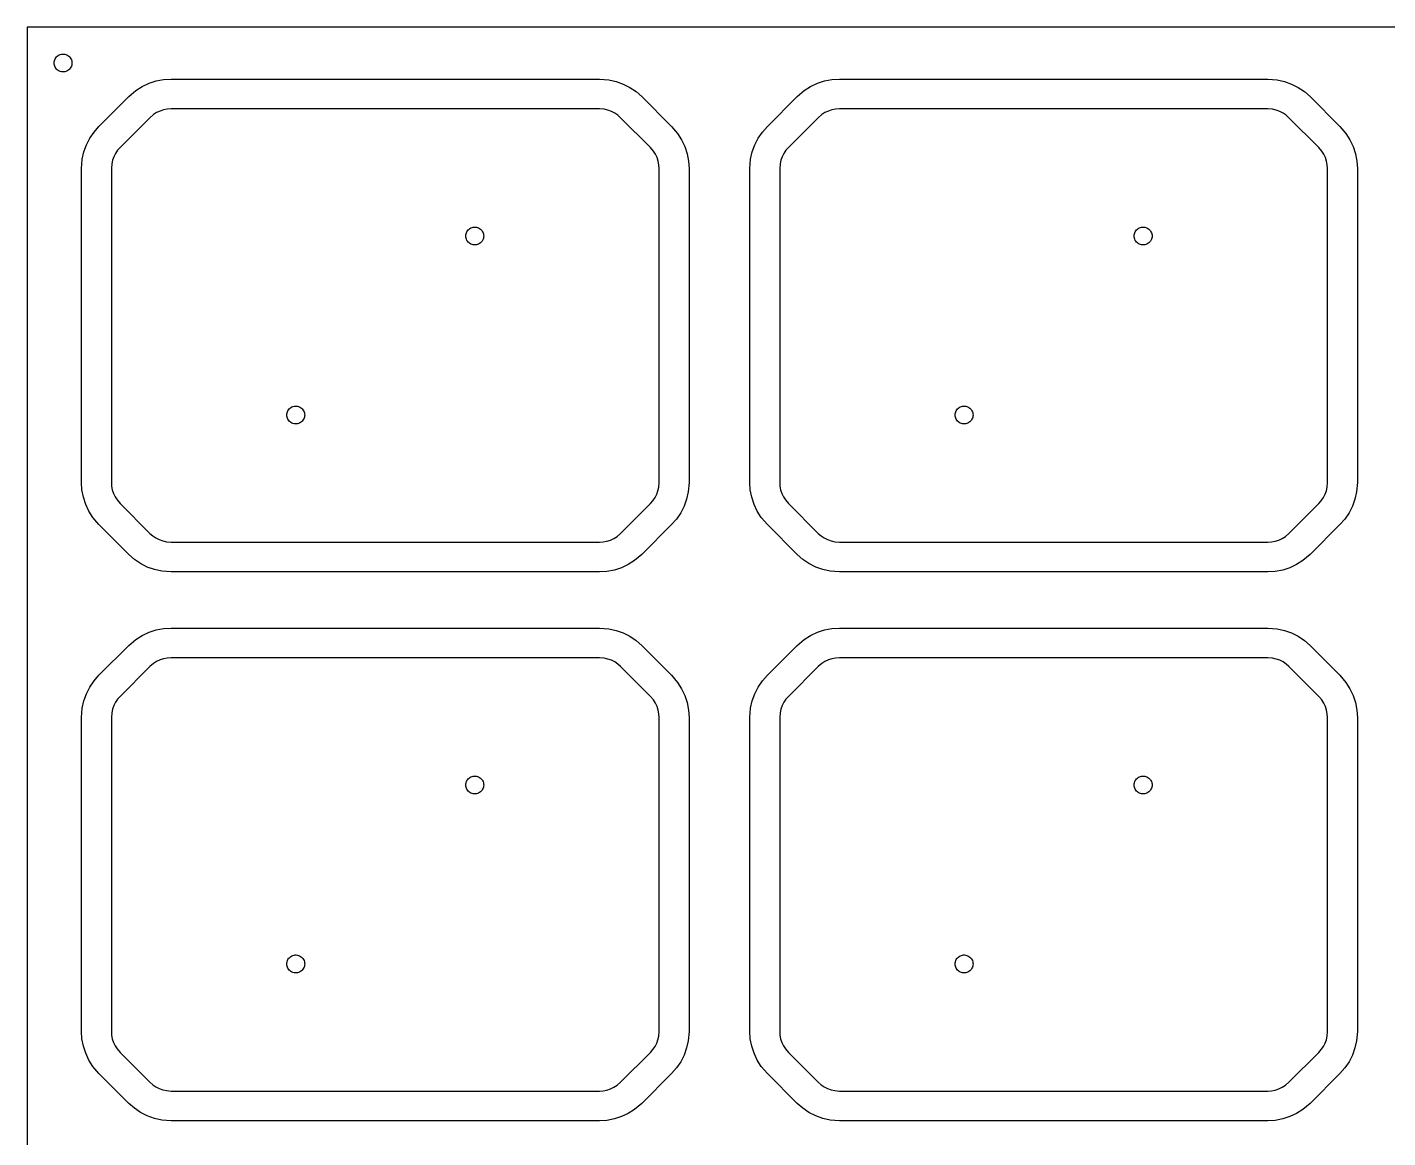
# Model space of a CAD drawing. Header units: metres. Extents: x -60 to 508, y -50 to 234.
# Drawn here: x -60 to 168, y 47.9 to 234 of the extents above; entities that cross this region are included whole.
import ezdxf

# ---------------------------------------------------------------- set-up
doc = ezdxf.new("R2010")
doc.units = ezdxf.units.M

msp = doc.modelspace()

# ---------------------------------------------------------------- linework, layer by layer
for p, q in [((508, 234), (-60, 234)), ((-60, 234), (-60, -50)), ((-55.5, 228), (-55.4882, 228.188)), ((-55.4882, 227.812), (-55.5, 228)), ((-55.4882, 228.188), (-55.4529, 228.373)), ((-55.4529, 228.373), (-55.3947, 228.552)), ((-55.3947, 228.552), (-55.3145, 228.723)), ((-55.3145, 228.723), (-55.2135, 228.882)), ((-55.2135, 228.882), (-55.0934, 229.027)), ((-55.0934, 229.027), (-54.9561, 229.156)), ((-54.9561, 229.156), (-54.8037, 229.266)), ((-54.8037, 229.266), (-54.6387, 229.357)), ((-54.6387, 229.357), (-54.4635, 229.427)), ((-54.4635, 229.427), (-54.2811, 229.473)), ((-54.2811, 229.473), (-54.0942, 229.497)), ((-54.0942, 229.497), (-53.9058, 229.497)), ((-53.9058, 229.497), (-53.7189, 229.473)), ((-53.7189, 229.473), (-53.5365, 229.427)), ((-53.5365, 229.427), (-53.3613, 229.357)), ((-53.3613, 229.357), (-53.1963, 229.266)), ((-53.1963, 229.266), (-53.0439, 229.156)), ((-53.0439, 229.156), (-52.9065, 229.027)), ((-52.9065, 229.027), (-52.7865, 228.882)), ((-52.7865, 228.882), (-52.6855, 228.723)), ((-52.6855, 228.723), (-52.6053, 228.552)), ((-52.6053, 228.552), (-52.5471, 228.373)), ((-52.5471, 228.373), (-52.5118, 228.188)), ((-52.5118, 228.188), (-52.5, 228)), ((-52.5, 228), (-52.5118, 227.812)), ((-55.4529, 227.627), (-55.4882, 227.812)), ((-55.3947, 227.448), (-55.4529, 227.627)), ((-55.3145, 227.277), (-55.3947, 227.448)), ((-55.2135, 227.118), (-55.3145, 227.277)), ((-55.0934, 226.973), (-55.2135, 227.118)), ((-54.9561, 226.844), (-55.0934, 226.973)), ((-54.8037, 226.734), (-54.9561, 226.844)), ((-54.6387, 226.643), (-54.8037, 226.734)), ((-54.4635, 226.573), (-54.6387, 226.643)), ((-54.2811, 226.527), (-54.4635, 226.573)), ((-54.0942, 226.503), (-54.2811, 226.527)), ((-53.9058, 226.503), (-54.0942, 226.503)), ((-53.7189, 226.527), (-53.9058, 226.503)), ((-53.5365, 226.573), (-53.7189, 226.527)), ((-53.3613, 226.643), (-53.5365, 226.573)), ((-53.1963, 226.734), (-53.3613, 226.643)), ((-53.0439, 226.844), (-53.1963, 226.734)), ((-52.9065, 226.973), (-53.0439, 226.844)), ((-52.7865, 227.118), (-52.9065, 226.973)), ((-52.6855, 227.277), (-52.7865, 227.118)), ((-52.6053, 227.448), (-52.6855, 227.277)), ((-52.5471, 227.627), (-52.6053, 227.448)), ((-52.5118, 227.812), (-52.5471, 227.627)), ((-41.7792, 223.392), (-40.7189, 224.065)), ((-40.7189, 224.065), (-39.5826, 224.6)), ((-39.5826, 224.6), (-38.3883, 224.988)), ((-38.3883, 224.988), (-37.1547, 225.223)), ((-37.1547, 225.223), (-35.9014, 225.302)), ((-35.9014, 225.302), (35.9014, 225.302)), ((35.9014, 225.302), (37.4657, 225.179)), ((37.4657, 225.179), (38.6913, 224.905)), ((38.6913, 224.905), (39.8728, 224.479)), ((39.8728, 224.479), (40.9918, 223.909)), ((40.9918, 223.909), (42.0304, 223.203)), ((70.2208, 223.392), (71.2811, 224.065)), ((71.2811, 224.065), (72.4174, 224.6)), ((72.4174, 224.6), (73.6117, 224.988)), ((73.6117, 224.988), (74.8453, 225.223)), ((74.8453, 225.223), (76.0986, 225.302)), ((76.0986, 225.302), (147.901, 225.302)), ((147.901, 225.302), (149.466, 225.179)), ((149.466, 225.179), (150.691, 224.905)), ((150.691, 224.905), (151.873, 224.479)), ((151.873, 224.479), (152.992, 223.909)), ((152.992, 223.909), (154.03, 223.203)), ((-47.9724, 217.373), (-42.9724, 222.373)), ((-42.9724, 222.373), (-41.7792, 223.392)), ((42.0304, 223.203), (42.9724, 222.373)), ((42.9724, 222.373), (47.9724, 217.373)), ((64.0276, 217.373), (69.0276, 222.373)), ((69.0276, 222.373), (70.2208, 223.392)), ((154.03, 223.203), (154.972, 222.373)), ((154.972, 222.373), (159.972, 217.373)), ((-38.8403, 219.347), (-39.4369, 218.837)), ((-38.3101, 219.683), (-38.8403, 219.347)), ((-37.742, 219.951), (-38.3101, 219.683)), ((-37.1448, 220.145), (-37.742, 219.951)), ((-36.528, 220.262), (-37.1448, 220.145)), ((-35.9014, 220.302), (-36.528, 220.262)), ((35.9014, 220.302), (-35.9014, 220.302)), ((36.6835, 220.24), (35.9014, 220.302)), ((37.2963, 220.103), (36.6835, 220.24)), ((37.8871, 219.891), (37.2963, 220.103)), ((38.4466, 219.605), (37.8871, 219.891)), ((38.9659, 219.253), (38.4466, 219.605)), ((39.4369, 218.837), (38.9659, 219.253)), ((73.1597, 219.347), (72.5631, 218.837)), ((73.6899, 219.683), (73.1597, 219.347)), ((74.258, 219.951), (73.6899, 219.683)), ((74.8552, 220.145), (74.258, 219.951)), ((75.472, 220.262), (74.8552, 220.145)), ((76.0986, 220.302), (75.472, 220.262)), ((147.901, 220.302), (76.0986, 220.302)), ((148.684, 220.24), (147.901, 220.302)), ((149.296, 220.103), (148.684, 220.24)), ((149.887, 219.891), (149.296, 220.103)), ((150.447, 219.605), (149.887, 219.891)), ((150.966, 219.253), (150.447, 219.605)), ((151.437, 218.837), (150.966, 219.253)), ((-48.8029, 216.431), (-47.9724, 217.373)), ((-39.4369, 218.837), (-44.4369, 213.837)), ((44.4369, 213.837), (39.4369, 218.837)), ((47.9724, 217.373), (48.9915, 216.18)), ((63.1971, 216.431), (64.0276, 217.373)), ((72.5631, 218.837), (67.5631, 213.837)), ((156.437, 213.837), (151.437, 218.837)), ((159.972, 217.373), (160.992, 216.18)), ((-50.0789, 214.273), (-49.5088, 215.392)), ((-49.5088, 215.392), (-48.8029, 216.431)), ((48.9915, 216.18), (49.6644, 215.119)), ((49.6644, 215.119), (50.1991, 213.983)), ((61.9211, 214.273), (62.4912, 215.392)), ((62.4912, 215.392), (63.1971, 216.431)), ((160.992, 216.18), (161.664, 215.119)), ((161.664, 215.119), (162.199, 213.983)), ((-50.7782, 211.866), (-50.5043, 213.092)), ((-50.5043, 213.092), (-50.0789, 214.273)), ((-45.4901, 212.287), (-45.7028, 211.697)), ((-45.2051, 212.847), (-45.4901, 212.287)), ((-44.8521, 213.366), (-45.2051, 212.847)), ((-44.4369, 213.837), (-44.8521, 213.366)), ((44.9465, 213.241), (44.4369, 213.837)), ((45.2829, 212.711), (44.9465, 213.241)), ((45.5502, 212.142), (45.2829, 212.711)), ((45.7443, 211.545), (45.5502, 212.142)), ((50.1991, 213.983), (50.5872, 212.789)), ((50.5872, 212.789), (50.8225, 211.555)), ((61.2218, 211.866), (61.4957, 213.092)), ((61.4957, 213.092), (61.9211, 214.273)), ((66.5099, 212.287), (66.2972, 211.697)), ((66.7949, 212.847), (66.5099, 212.287)), ((67.1479, 213.366), (66.7949, 212.847)), ((67.5631, 213.837), (67.1479, 213.366)), ((156.946, 213.241), (156.437, 213.837)), ((157.283, 212.711), (156.946, 213.241)), ((157.55, 212.142), (157.283, 212.711)), ((157.744, 211.545), (157.55, 212.142)), ((162.199, 213.983), (162.587, 212.789)), ((162.587, 212.789), (162.823, 211.555)), ((-50.9014, 210.302), (-50.7782, 211.866)), ((-50.9014, 157.698), (-50.9014, 210.302)), ((-45.8398, 211.084), (-45.9014, 210.302)), ((-45.9014, 210.302), (-45.9014, 157.698)), ((-45.7028, 211.697), (-45.8398, 211.084)), ((45.8619, 210.928), (45.7443, 211.545)), ((45.9014, 210.302), (45.8619, 210.928)), ((45.9014, 157.698), (45.9014, 210.302)), ((50.8225, 211.555), (50.9014, 210.302)), ((50.9014, 210.302), (50.9014, 157.698)), ((61.0986, 210.302), (61.2218, 211.866)), ((61.0986, 157.698), (61.0986, 210.302)), ((66.1602, 211.084), (66.0986, 210.302)), ((66.0986, 210.302), (66.0986, 157.698)), ((66.2972, 211.697), (66.1602, 211.084)), ((157.862, 210.928), (157.744, 211.545)), ((157.901, 210.302), (157.862, 210.928)), ((157.901, 157.698), (157.901, 210.302)), ((162.823, 211.555), (162.901, 210.302)), ((162.901, 210.302), (162.901, 157.698)), ((13.5, 199), (13.5118, 199.188)), ((13.5118, 198.812), (13.5, 199)), ((13.5118, 199.188), (13.5471, 199.373)), ((13.5471, 198.627), (13.5118, 198.812)), ((13.5471, 199.373), (13.6053, 199.552)), ((13.6053, 198.448), (13.5471, 198.627)), ((13.6053, 199.552), (13.6855, 199.723)), ((13.6855, 198.277), (13.6053, 198.448)), ((13.6855, 199.723), (13.7865, 199.882)), ((13.7865, 199.882), (13.9065, 200.027)), ((13.9065, 200.027), (14.0439, 200.156)), ((14.0439, 200.156), (14.1963, 200.266)), ((14.1963, 200.266), (14.3613, 200.357)), ((14.3613, 200.357), (14.5365, 200.427)), ((14.5365, 200.427), (14.7189, 200.473)), ((14.7189, 200.473), (14.9058, 200.497)), ((14.9058, 200.497), (15.0942, 200.497)), ((15.0942, 200.497), (15.2811, 200.473)), ((15.2811, 200.473), (15.4635, 200.427)), ((15.4635, 200.427), (15.6387, 200.357)), ((15.6387, 200.357), (15.8037, 200.266)), ((15.8037, 200.266), (15.9561, 200.156)), ((15.9561, 200.156), (16.0934, 200.027)), ((16.0934, 200.027), (16.2135, 199.882)), ((16.2135, 199.882), (16.3145, 199.723)), ((16.3145, 199.723), (16.3947, 199.552)), ((16.3947, 198.448), (16.3145, 198.277)), ((16.3947, 199.552), (16.4529, 199.373)), ((16.4529, 198.627), (16.3947, 198.448)), ((16.4529, 199.373), (16.4882, 199.188)), ((16.4882, 198.812), (16.4529, 198.627)), ((16.4882, 199.188), (16.5, 199)), ((16.5, 199), (16.4882, 198.812)), ((125.5, 199), (125.512, 199.188)), ((125.512, 198.812), (125.5, 199)), ((125.512, 199.188), (125.547, 199.373)), ((125.547, 198.627), (125.512, 198.812)), ((125.547, 199.373), (125.605, 199.552)), ((125.605, 198.448), (125.547, 198.627)), ((125.605, 199.552), (125.686, 199.723)), ((125.686, 198.277), (125.605, 198.448)), ((125.686, 199.723), (125.786, 199.882)), ((125.786, 199.882), (125.907, 200.027)), ((125.907, 200.027), (126.044, 200.156)), ((126.044, 200.156), (126.196, 200.266)), ((126.196, 200.266), (126.361, 200.357)), ((126.361, 200.357), (126.536, 200.427)), ((126.536, 200.427), (126.719, 200.473)), ((126.719, 200.473), (126.906, 200.497)), ((126.906, 200.497), (127.094, 200.497)), ((127.094, 200.497), (127.281, 200.473)), ((127.281, 200.473), (127.464, 200.427)), ((127.464, 200.427), (127.639, 200.357)), ((127.639, 200.357), (127.804, 200.266)), ((127.804, 200.266), (127.956, 200.156)), ((127.956, 200.156), (128.093, 200.027)), ((128.093, 200.027), (128.214, 199.882)), ((128.214, 199.882), (128.314, 199.723)), ((128.314, 199.723), (128.395, 199.552)), ((128.395, 198.448), (128.314, 198.277)), ((128.395, 199.552), (128.453, 199.373)), ((128.453, 198.627), (128.395, 198.448)), ((128.453, 199.373), (128.488, 199.188)), ((128.488, 198.812), (128.453, 198.627)), ((128.488, 199.188), (128.5, 199)), ((128.5, 199), (128.488, 198.812)), ((13.7865, 198.118), (13.6855, 198.277)), ((13.9065, 197.973), (13.7865, 198.118)), ((14.0439, 197.844), (13.9065, 197.973)), ((14.1963, 197.734), (14.0439, 197.844)), ((14.3613, 197.643), (14.1963, 197.734)), ((14.5365, 197.573), (14.3613, 197.643)), ((14.7189, 197.527), (14.5365, 197.573)), ((14.9058, 197.503), (14.7189, 197.527)), ((15.0942, 197.503), (14.9058, 197.503)), ((15.2811, 197.527), (15.0942, 197.503)), ((15.4635, 197.573), (15.2811, 197.527)), ((15.6387, 197.643), (15.4635, 197.573)), ((15.8037, 197.734), (15.6387, 197.643)), ((15.9561, 197.844), (15.8037, 197.734)), ((16.0934, 197.973), (15.9561, 197.844)), ((16.2135, 198.118), (16.0934, 197.973)), ((16.3145, 198.277), (16.2135, 198.118)), ((125.786, 198.118), (125.686, 198.277)), ((125.907, 197.973), (125.786, 198.118)), ((126.044, 197.844), (125.907, 197.973)), ((126.196, 197.734), (126.044, 197.844)), ((126.361, 197.643), (126.196, 197.734)), ((126.536, 197.573), (126.361, 197.643)), ((126.719, 197.527), (126.536, 197.573)), ((126.906, 197.503), (126.719, 197.527)), ((127.094, 197.503), (126.906, 197.503)), ((127.281, 197.527), (127.094, 197.503)), ((127.464, 197.573), (127.281, 197.527)), ((127.639, 197.643), (127.464, 197.573)), ((127.804, 197.734), (127.639, 197.643)), ((127.956, 197.844), (127.804, 197.734)), ((128.093, 197.973), (127.956, 197.844)), ((128.214, 198.118), (128.093, 197.973)), ((128.314, 198.277), (128.214, 198.118)), ((-16.5, 169), (-16.4882, 169.188)), ((-16.4882, 168.812), (-16.5, 169)), ((-16.4882, 169.188), (-16.4529, 169.373)), ((-16.4529, 168.627), (-16.4882, 168.812)), ((-16.4529, 169.373), (-16.3947, 169.552)), ((-16.3947, 169.552), (-16.3145, 169.723)), ((-16.3145, 169.723), (-16.2135, 169.882)), ((-16.2135, 169.882), (-16.0934, 170.027)), ((-16.0934, 170.027), (-15.9561, 170.156)), ((-15.9561, 170.156), (-15.8037, 170.266)), ((-15.8037, 170.266), (-15.6387, 170.357)), ((-15.6387, 170.357), (-15.4635, 170.427)), ((-15.4635, 170.427), (-15.2811, 170.473)), ((-15.2811, 170.473), (-15.0942, 170.497)), ((-15.0942, 170.497), (-14.9058, 170.497)), ((-14.9058, 170.497), (-14.7189, 170.473)), ((-14.7189, 170.473), (-14.5365, 170.427)), ((-14.5365, 170.427), (-14.3613, 170.357)), ((-14.3613, 170.357), (-14.1963, 170.266)), ((-14.1963, 170.266), (-14.0439, 170.156)), ((-14.0439, 170.156), (-13.9065, 170.027)), ((-13.9065, 170.027), (-13.7865, 169.882)), ((-13.7865, 169.882), (-13.6855, 169.723)), ((-13.6855, 169.723), (-13.6053, 169.552)), ((-13.6053, 169.552), (-13.5471, 169.373)), ((-13.5471, 169.373), (-13.5118, 169.188)), ((-13.5118, 168.812), (-13.5471, 168.627)), ((-13.5118, 169.188), (-13.5, 169)), ((-13.5, 169), (-13.5118, 168.812)), ((95.5, 169), (95.5118, 169.188)), ((95.5118, 168.812), (95.5, 169)), ((95.5118, 169.188), (95.5471, 169.373)), ((95.5471, 168.627), (95.5118, 168.812)), ((95.5471, 169.373), (95.6053, 169.552)), ((95.6053, 169.552), (95.6855, 169.723)), ((95.6855, 169.723), (95.7865, 169.882)), ((95.7865, 169.882), (95.9066, 170.027)), ((95.9066, 170.027), (96.0439, 170.156)), ((96.0439, 170.156), (96.1963, 170.266)), ((96.1963, 170.266), (96.3613, 170.357)), ((96.3613, 170.357), (96.5365, 170.427)), ((96.5365, 170.427), (96.7189, 170.473)), ((96.7189, 170.473), (96.9058, 170.497)), ((96.9058, 170.497), (97.0942, 170.497)), ((97.0942, 170.497), (97.2811, 170.473)), ((97.2811, 170.473), (97.4635, 170.427)), ((97.4635, 170.427), (97.6387, 170.357)), ((97.6387, 170.357), (97.8037, 170.266)), ((97.8037, 170.266), (97.9561, 170.156)), ((97.9561, 170.156), (98.0935, 170.027)), ((98.0935, 170.027), (98.2135, 169.882)), ((98.2135, 169.882), (98.3145, 169.723)), ((98.3145, 169.723), (98.3947, 169.552)), ((98.3947, 169.552), (98.4529, 169.373)), ((98.4529, 169.373), (98.4882, 169.188)), ((98.4882, 168.812), (98.4529, 168.627)), ((98.4882, 169.188), (98.5, 169)), ((98.5, 169), (98.4882, 168.812)), ((-16.3947, 168.448), (-16.4529, 168.627)), ((-16.3145, 168.277), (-16.3947, 168.448)), ((-16.2135, 168.118), (-16.3145, 168.277)), ((-16.0934, 167.973), (-16.2135, 168.118)), ((-15.9561, 167.844), (-16.0934, 167.973)), ((-15.8037, 167.734), (-15.9561, 167.844)), ((-15.6387, 167.643), (-15.8037, 167.734)), ((-15.4635, 167.573), (-15.6387, 167.643)), ((-15.2811, 167.527), (-15.4635, 167.573)), ((-15.0942, 167.503), (-15.2811, 167.527)), ((-14.9058, 167.503), (-15.0942, 167.503)), ((-14.7189, 167.527), (-14.9058, 167.503)), ((-14.5365, 167.573), (-14.7189, 167.527)), ((-14.3613, 167.643), (-14.5365, 167.573)), ((-14.1963, 167.734), (-14.3613, 167.643)), ((-14.0439, 167.844), (-14.1963, 167.734)), ((-13.9065, 167.973), (-14.0439, 167.844)), ((-13.7865, 168.118), (-13.9065, 167.973)), ((-13.6855, 168.277), (-13.7865, 168.118)), ((-13.6053, 168.448), (-13.6855, 168.277)), ((-13.5471, 168.627), (-13.6053, 168.448)), ((95.6053, 168.448), (95.5471, 168.627)), ((95.6855, 168.277), (95.6053, 168.448)), ((95.7865, 168.118), (95.6855, 168.277)), ((95.9066, 167.973), (95.7865, 168.118)), ((96.0439, 167.844), (95.9066, 167.973)), ((96.1963, 167.734), (96.0439, 167.844)), ((96.3613, 167.643), (96.1963, 167.734)), ((96.5365, 167.573), (96.3613, 167.643)), ((96.7189, 167.527), (96.5365, 167.573)), ((96.9058, 167.503), (96.7189, 167.527)), ((97.0942, 167.503), (96.9058, 167.503)), ((97.2811, 167.527), (97.0942, 167.503)), ((97.4635, 167.573), (97.2811, 167.527)), ((97.6387, 167.643), (97.4635, 167.573)), ((97.8037, 167.734), (97.6387, 167.643)), ((97.9561, 167.844), (97.8037, 167.734)), ((98.0935, 167.973), (97.9561, 167.844)), ((98.2135, 168.118), (98.0935, 167.973)), ((98.3145, 168.277), (98.2135, 168.118)), ((98.3947, 168.448), (98.3145, 168.277)), ((98.4529, 168.627), (98.3947, 168.448)), ((-50.8225, 156.445), (-50.9014, 157.698)), ((-45.9014, 157.698), (-45.8619, 157.072)), ((45.8398, 156.916), (45.9014, 157.698)), ((50.9014, 157.698), (50.7782, 156.134)), ((61.1775, 156.445), (61.0986, 157.698)), ((66.0986, 157.698), (66.1381, 157.072)), ((157.84, 156.916), (157.901, 157.698)), ((162.901, 157.698), (162.778, 156.134)), ((-50.5872, 155.211), (-50.8225, 156.445)), ((-50.1991, 154.017), (-50.5872, 155.211)), ((-45.8619, 157.072), (-45.7443, 156.455)), ((-45.7443, 156.455), (-45.5502, 155.858)), ((-45.5502, 155.858), (-45.2829, 155.289)), ((-45.2829, 155.289), (-44.9465, 154.759)), ((44.8521, 154.634), (45.2051, 155.153)), ((45.2051, 155.153), (45.4901, 155.713)), ((45.4901, 155.713), (45.7028, 156.303)), ((45.7028, 156.303), (45.8398, 156.916)), ((50.7782, 156.134), (50.5043, 154.908)), ((61.4128, 155.211), (61.1775, 156.445)), ((61.8009, 154.017), (61.4128, 155.211)), ((66.1381, 157.072), (66.2557, 156.455)), ((66.2557, 156.455), (66.4498, 155.858)), ((66.4498, 155.858), (66.7171, 155.289)), ((66.7171, 155.289), (67.0535, 154.759)), ((156.852, 154.634), (157.205, 155.153)), ((157.205, 155.153), (157.49, 155.713)), ((157.49, 155.713), (157.703, 156.303)), ((157.703, 156.303), (157.84, 156.916)), ((162.778, 156.134), (162.504, 154.908)), ((-49.6644, 152.881), (-50.1991, 154.017)), ((-48.9915, 151.82), (-49.6644, 152.881)), ((-44.9465, 154.759), (-44.4369, 154.163)), ((-44.4369, 154.163), (-39.4369, 149.163)), ((39.4369, 149.163), (44.4369, 154.163)), ((44.4369, 154.163), (44.8521, 154.634)), ((50.0789, 153.727), (49.5088, 152.608)), ((50.5043, 154.908), (50.0789, 153.727)), ((62.3356, 152.881), (61.8009, 154.017)), ((63.0085, 151.82), (62.3356, 152.881)), ((67.0535, 154.759), (67.5631, 154.163)), ((67.5631, 154.163), (72.5631, 149.163)), ((151.437, 149.163), (156.437, 154.163)), ((156.437, 154.163), (156.852, 154.634)), ((162.079, 153.727), (161.509, 152.608)), ((162.504, 154.908), (162.079, 153.727)), ((-47.9724, 150.627), (-48.9915, 151.82)), ((-42.9724, 145.627), (-47.9724, 150.627)), ((47.9724, 150.627), (42.9724, 145.627)), ((48.8029, 151.569), (47.9724, 150.627)), ((49.5088, 152.608), (48.8029, 151.569)), ((64.0276, 150.627), (63.0085, 151.82)), ((69.0276, 145.627), (64.0276, 150.627)), ((159.972, 150.627), (154.972, 145.627)), ((160.803, 151.569), (159.972, 150.627)), ((161.509, 152.608), (160.803, 151.569)), ((-39.4369, 149.163), (-38.9659, 148.747)), ((-38.9659, 148.747), (-38.4466, 148.395)), ((-38.4466, 148.395), (-37.8871, 148.109)), ((37.742, 148.049), (38.3101, 148.317)), ((38.3101, 148.317), (38.8403, 148.653)), ((38.8403, 148.653), (39.4369, 149.163)), ((72.5631, 149.163), (73.0341, 148.747)), ((73.0341, 148.747), (73.5534, 148.395)), ((73.5534, 148.395), (74.1129, 148.109)), ((149.742, 148.049), (150.31, 148.317)), ((150.31, 148.317), (150.84, 148.653)), ((150.84, 148.653), (151.437, 149.163)), ((-37.8871, 148.109), (-37.2963, 147.897)), ((-37.2963, 147.897), (-36.6835, 147.76)), ((-36.6835, 147.76), (-35.9014, 147.698)), ((-35.9014, 147.698), (35.9014, 147.698)), ((35.9014, 147.698), (36.528, 147.738)), ((36.528, 147.738), (37.1448, 147.855)), ((37.1448, 147.855), (37.742, 148.049)), ((74.1129, 148.109), (74.7037, 147.897)), ((74.7037, 147.897), (75.3165, 147.76)), ((75.3165, 147.76), (76.0986, 147.698)), ((76.0986, 147.698), (147.901, 147.698)), ((147.901, 147.698), (148.528, 147.738)), ((148.528, 147.738), (149.145, 147.855)), ((149.145, 147.855), (149.742, 148.049)), ((-42.0304, 144.797), (-42.9724, 145.627)), ((-40.9918, 144.091), (-42.0304, 144.797)), ((-39.8728, 143.521), (-40.9918, 144.091)), ((40.7189, 143.935), (39.5826, 143.4)), ((41.7792, 144.608), (40.7189, 143.935)), ((42.9724, 145.627), (41.7792, 144.608)), ((69.9696, 144.797), (69.0276, 145.627)), ((71.0082, 144.091), (69.9696, 144.797)), ((72.1272, 143.521), (71.0082, 144.091)), ((152.719, 143.935), (151.583, 143.4)), ((153.779, 144.608), (152.719, 143.935)), ((154.972, 145.627), (153.779, 144.608)), ((-38.6913, 143.095), (-39.8728, 143.521)), ((-37.4657, 142.821), (-38.6913, 143.095)), ((-35.9014, 142.698), (-37.4657, 142.821)), ((35.9014, 142.698), (-35.9014, 142.698)), ((37.1547, 142.777), (35.9014, 142.698)), ((38.3883, 143.012), (37.1547, 142.777)), ((39.5826, 143.4), (38.3883, 143.012)), ((73.3087, 143.095), (72.1272, 143.521)), ((74.5343, 142.821), (73.3087, 143.095)), ((76.0986, 142.698), (74.5343, 142.821)), ((147.901, 142.698), (76.0986, 142.698)), ((149.155, 142.777), (147.901, 142.698)), ((150.388, 143.012), (149.155, 142.777)), ((151.583, 143.4), (150.388, 143.012)), ((-40.7189, 132.065), (-39.5826, 132.6)), ((-39.5826, 132.6), (-38.3883, 132.988)), ((-38.3883, 132.988), (-37.1547, 133.223)), ((-37.1547, 133.223), (-35.9014, 133.302)), ((-35.9014, 133.302), (35.9014, 133.302)), ((35.9014, 133.302), (37.4657, 133.179)), ((37.4657, 133.179), (38.6913, 132.905)), ((38.6913, 132.905), (39.8728, 132.479)), ((39.8728, 132.479), (40.9918, 131.909)), ((71.2811, 132.065), (72.4174, 132.6)), ((72.4174, 132.6), (73.6117, 132.988)), ((73.6117, 132.988), (74.8453, 133.223)), ((74.8453, 133.223), (76.0986, 133.302)), ((76.0986, 133.302), (147.901, 133.302)), ((147.901, 133.302), (149.466, 133.179)), ((149.466, 133.179), (150.691, 132.905)), ((150.691, 132.905), (151.873, 132.479)), ((151.873, 132.479), (152.992, 131.909)), ((-47.9724, 125.373), (-42.9724, 130.373)), ((-42.9724, 130.373), (-41.7792, 131.392)), ((-41.7792, 131.392), (-40.7189, 132.065)), ((40.9918, 131.909), (42.0304, 131.203)), ((42.0304, 131.203), (42.9724, 130.373)), ((42.9724, 130.373), (47.9724, 125.373)), ((64.0276, 125.373), (69.0276, 130.373)), ((69.0276, 130.373), (70.2208, 131.392)), ((70.2208, 131.392), (71.2811, 132.065)), ((152.992, 131.909), (154.03, 131.203)), ((154.03, 131.203), (154.972, 130.373)), ((154.972, 130.373), (159.972, 125.373)), ((-38.3101, 127.683), (-38.8403, 127.347)), ((-37.742, 127.951), (-38.3101, 127.683)), ((-37.1448, 128.145), (-37.742, 127.951)), ((-36.528, 128.262), (-37.1448, 128.145)), ((-35.9014, 128.302), (-36.528, 128.262)), ((35.9014, 128.302), (-35.9014, 128.302)), ((36.6835, 128.24), (35.9014, 128.302)), ((37.2963, 128.103), (36.6835, 128.24)), ((37.8871, 127.891), (37.2963, 128.103)), ((38.4466, 127.605), (37.8871, 127.891)), ((73.6899, 127.683), (73.1597, 127.347)), ((74.258, 127.951), (73.6899, 127.683)), ((74.8552, 128.145), (74.258, 127.951)), ((75.472, 128.262), (74.8552, 128.145)), ((76.0986, 128.302), (75.472, 128.262)), ((147.901, 128.302), (76.0986, 128.302)), ((148.684, 128.24), (147.901, 128.302)), ((149.296, 128.103), (148.684, 128.24)), ((149.887, 127.891), (149.296, 128.103)), ((150.447, 127.605), (149.887, 127.891)), ((-39.4369, 126.837), (-44.4369, 121.837)), ((-38.8403, 127.347), (-39.4369, 126.837)), ((38.9659, 127.253), (38.4466, 127.605)), ((39.4369, 126.837), (38.9659, 127.253)), ((44.4369, 121.837), (39.4369, 126.837)), ((72.5631, 126.837), (67.5631, 121.837)), ((73.1597, 127.347), (72.5631, 126.837)), ((150.966, 127.253), (150.447, 127.605)), ((151.437, 126.837), (150.966, 127.253)), ((156.437, 121.837), (151.437, 126.837)), ((-50.0789, 122.273), (-49.5088, 123.392)), ((-49.5088, 123.392), (-48.8029, 124.431)), ((-48.8029, 124.431), (-47.9724, 125.373)), ((47.9724, 125.373), (48.9915, 124.18)), ((48.9915, 124.18), (49.6644, 123.119)), ((61.9211, 122.273), (62.4912, 123.392)), ((62.4912, 123.392), (63.1971, 124.431)), ((63.1971, 124.431), (64.0276, 125.373)), ((159.972, 125.373), (160.992, 124.18)), ((160.992, 124.18), (161.664, 123.119)), ((-50.7782, 119.866), (-50.5043, 121.092)), ((-50.5043, 121.092), (-50.0789, 122.273)), ((-45.2051, 120.847), (-45.4901, 120.287)), ((-44.8521, 121.366), (-45.2051, 120.847)), ((-44.4369, 121.837), (-44.8521, 121.366)), ((44.9465, 121.241), (44.4369, 121.837)), ((45.2829, 120.711), (44.9465, 121.241)), ((49.6644, 123.119), (50.1991, 121.983)), ((50.1991, 121.983), (50.5872, 120.789)), ((61.2218, 119.866), (61.4957, 121.092)), ((61.4957, 121.092), (61.9211, 122.273)), ((66.7949, 120.847), (66.5099, 120.287)), ((67.1479, 121.366), (66.7949, 120.847)), ((67.5631, 121.837), (67.1479, 121.366)), ((156.946, 121.241), (156.437, 121.837)), ((157.283, 120.711), (156.946, 121.241)), ((161.664, 123.119), (162.199, 121.983)), ((162.199, 121.983), (162.587, 120.789)), ((-50.9014, 118.302), (-50.7782, 119.866)), ((-45.8398, 119.084), (-45.9014, 118.302)), ((-45.7028, 119.697), (-45.8398, 119.084)), ((-45.4901, 120.287), (-45.7028, 119.697)), ((45.5502, 120.142), (45.2829, 120.711)), ((45.7443, 119.545), (45.5502, 120.142)), ((45.8619, 118.928), (45.7443, 119.545)), ((45.9014, 118.302), (45.8619, 118.928)), ((50.5872, 120.789), (50.8225, 119.555)), ((50.8225, 119.555), (50.9014, 118.302)), ((61.0986, 118.302), (61.2218, 119.866)), ((66.1602, 119.084), (66.0986, 118.302)), ((66.2972, 119.697), (66.1602, 119.084)), ((66.5099, 120.287), (66.2972, 119.697)), ((157.55, 120.142), (157.283, 120.711)), ((157.744, 119.545), (157.55, 120.142)), ((157.862, 118.928), (157.744, 119.545)), ((157.901, 118.302), (157.862, 118.928)), ((162.587, 120.789), (162.823, 119.555)), ((162.823, 119.555), (162.901, 118.302)), ((-50.9014, 65.6982), (-50.9014, 118.302)), ((-45.9014, 118.302), (-45.9014, 65.6982)), ((45.9014, 65.6982), (45.9014, 118.302)), ((50.9014, 118.302), (50.9014, 65.6982)), ((61.0986, 65.6982), (61.0986, 118.302)), ((66.0986, 118.302), (66.0986, 65.6982)), ((157.901, 65.6982), (157.901, 118.302)), ((162.901, 118.302), (162.901, 65.6982)), ((13.5, 107), (13.5118, 107.188)), ((13.5118, 107.188), (13.5471, 107.373)), ((13.5471, 107.373), (13.6053, 107.552)), ((13.6053, 107.552), (13.6855, 107.723)), ((13.6855, 107.723), (13.7865, 107.882)), ((13.7865, 107.882), (13.9065, 108.027)), ((13.9065, 108.027), (14.0439, 108.156)), ((14.0439, 108.156), (14.1963, 108.266)), ((14.1963, 108.266), (14.3613, 108.357)), ((14.3613, 108.357), (14.5365, 108.427)), ((14.5365, 108.427), (14.7189, 108.473)), ((14.7189, 108.473), (14.9058, 108.497)), ((14.9058, 108.497), (15.0942, 108.497)), ((15.0942, 108.497), (15.2811, 108.473)), ((15.2811, 108.473), (15.4635, 108.427)), ((15.4635, 108.427), (15.6387, 108.357)), ((15.6387, 108.357), (15.8037, 108.266)), ((15.8037, 108.266), (15.9561, 108.156)), ((15.9561, 108.156), (16.0934, 108.027)), ((16.0934, 108.027), (16.2135, 107.882)), ((16.2135, 107.882), (16.3145, 107.723)), ((16.3145, 107.723), (16.3947, 107.552)), ((16.3947, 107.552), (16.4529, 107.373)), ((16.4529, 107.373), (16.4882, 107.188)), ((16.4882, 107.188), (16.5, 107)), ((125.5, 107), (125.512, 107.188)), ((125.512, 107.188), (125.547, 107.373)), ((125.547, 107.373), (125.605, 107.552)), ((125.605, 107.552), (125.686, 107.723)), ((125.686, 107.723), (125.786, 107.882)), ((125.786, 107.882), (125.907, 108.027)), ((125.907, 108.027), (126.044, 108.156)), ((126.044, 108.156), (126.196, 108.266)), ((126.196, 108.266), (126.361, 108.357)), ((126.361, 108.357), (126.536, 108.427)), ((126.536, 108.427), (126.719, 108.473)), ((126.719, 108.473), (126.906, 108.497)), ((126.906, 108.497), (127.094, 108.497)), ((127.094, 108.497), (127.281, 108.473)), ((127.281, 108.473), (127.464, 108.427)), ((127.464, 108.427), (127.639, 108.357)), ((127.639, 108.357), (127.804, 108.266)), ((127.804, 108.266), (127.956, 108.156)), ((127.956, 108.156), (128.093, 108.027)), ((128.093, 108.027), (128.214, 107.882)), ((128.214, 107.882), (128.314, 107.723)), ((128.314, 107.723), (128.395, 107.552)), ((128.395, 107.552), (128.453, 107.373)), ((128.453, 107.373), (128.488, 107.188)), ((128.488, 107.188), (128.5, 107)), ((13.5118, 106.812), (13.5, 107)), ((13.5471, 106.627), (13.5118, 106.812)), ((13.6053, 106.448), (13.5471, 106.627)), ((13.6855, 106.277), (13.6053, 106.448)), ((13.7865, 106.118), (13.6855, 106.277)), ((13.9065, 105.973), (13.7865, 106.118)), ((14.0439, 105.844), (13.9065, 105.973)), ((14.1963, 105.734), (14.0439, 105.844)), ((14.3613, 105.643), (14.1963, 105.734)), ((14.5365, 105.573), (14.3613, 105.643)), ((14.7189, 105.527), (14.5365, 105.573)), ((14.9058, 105.503), (14.7189, 105.527)), ((15.0942, 105.503), (14.9058, 105.503)), ((15.2811, 105.527), (15.0942, 105.503)), ((15.4635, 105.573), (15.2811, 105.527)), ((15.6387, 105.643), (15.4635, 105.573)), ((15.8037, 105.734), (15.6387, 105.643)), ((15.9561, 105.844), (15.8037, 105.734)), ((16.0934, 105.973), (15.9561, 105.844)), ((16.2135, 106.118), (16.0934, 105.973)), ((16.3145, 106.277), (16.2135, 106.118)), ((16.3947, 106.448), (16.3145, 106.277)), ((16.4529, 106.627), (16.3947, 106.448)), ((16.4882, 106.812), (16.4529, 106.627)), ((16.5, 107), (16.4882, 106.812)), ((125.512, 106.812), (125.5, 107)), ((125.547, 106.627), (125.512, 106.812)), ((125.605, 106.448), (125.547, 106.627)), ((125.686, 106.277), (125.605, 106.448)), ((125.786, 106.118), (125.686, 106.277)), ((125.907, 105.973), (125.786, 106.118)), ((126.044, 105.844), (125.907, 105.973)), ((126.196, 105.734), (126.044, 105.844)), ((126.361, 105.643), (126.196, 105.734)), ((126.536, 105.573), (126.361, 105.643)), ((126.719, 105.527), (126.536, 105.573)), ((126.906, 105.503), (126.719, 105.527)), ((127.094, 105.503), (126.906, 105.503)), ((127.281, 105.527), (127.094, 105.503)), ((127.464, 105.573), (127.281, 105.527)), ((127.639, 105.643), (127.464, 105.573)), ((127.804, 105.734), (127.639, 105.643)), ((127.956, 105.844), (127.804, 105.734)), ((128.093, 105.973), (127.956, 105.844)), ((128.214, 106.118), (128.093, 105.973)), ((128.314, 106.277), (128.214, 106.118)), ((128.395, 106.448), (128.314, 106.277)), ((128.453, 106.627), (128.395, 106.448)), ((128.488, 106.812), (128.453, 106.627)), ((128.5, 107), (128.488, 106.812)), ((-16.4529, 77.373), (-16.3947, 77.5522)), ((-16.3947, 77.5522), (-16.3145, 77.7226)), ((-16.3145, 77.7226), (-16.2135, 77.8817)), ((-16.2135, 77.8817), (-16.0934, 78.0268)), ((-16.0934, 78.0268), (-15.9561, 78.1558)), ((-15.9561, 78.1558), (-15.8037, 78.2665)), ((-15.8037, 78.2665), (-15.6387, 78.3573)), ((-15.6387, 78.3573), (-15.4635, 78.4266)), ((-15.4635, 78.4266), (-15.2811, 78.4734)), ((-15.2811, 78.4734), (-15.0942, 78.4971)), ((-15.0942, 78.4971), (-14.9058, 78.4971)), ((-14.9058, 78.4971), (-14.7189, 78.4734)), ((-14.7189, 78.4734), (-14.5365, 78.4266)), ((-14.5365, 78.4266), (-14.3613, 78.3573)), ((-14.3613, 78.3573), (-14.1963, 78.2665)), ((-14.1963, 78.2665), (-14.0439, 78.1558)), ((-14.0439, 78.1558), (-13.9065, 78.0268)), ((-13.9065, 78.0268), (-13.7865, 77.8817)), ((-13.7865, 77.8817), (-13.6855, 77.7226)), ((-13.6855, 77.7226), (-13.6053, 77.5522)), ((-13.6053, 77.5522), (-13.5471, 77.373)), ((95.5471, 77.373), (95.6053, 77.5522)), ((95.6053, 77.5522), (95.6855, 77.7226)), ((95.6855, 77.7226), (95.7865, 77.8817)), ((95.7865, 77.8817), (95.9066, 78.0268)), ((95.9066, 78.0268), (96.0439, 78.1558)), ((96.0439, 78.1558), (96.1963, 78.2665)), ((96.1963, 78.2665), (96.3613, 78.3573)), ((96.3613, 78.3573), (96.5365, 78.4266)), ((96.5365, 78.4266), (96.7189, 78.4734)), ((96.7189, 78.4734), (96.9058, 78.4971)), ((96.9058, 78.4971), (97.0942, 78.4971)), ((97.0942, 78.4971), (97.2811, 78.4734)), ((97.2811, 78.4734), (97.4635, 78.4266)), ((97.4635, 78.4266), (97.6387, 78.3573)), ((97.6387, 78.3573), (97.8037, 78.2665)), ((97.8037, 78.2665), (97.9561, 78.1558)), ((97.9561, 78.1558), (98.0935, 78.0268)), ((98.0935, 78.0268), (98.2135, 77.8817)), ((98.2135, 77.8817), (98.3145, 77.7226)), ((98.3145, 77.7226), (98.3947, 77.5522)), ((98.3947, 77.5522), (98.4529, 77.373)), ((-16.5, 77), (-16.4882, 77.188)), ((-16.4882, 76.812), (-16.5, 77)), ((-16.4882, 77.188), (-16.4529, 77.373)), ((-16.4529, 76.627), (-16.4882, 76.812)), ((-16.3947, 76.4478), (-16.4529, 76.627)), ((-16.3145, 76.2774), (-16.3947, 76.4478)), ((-16.2135, 76.1183), (-16.3145, 76.2774)), ((-16.0934, 75.9732), (-16.2135, 76.1183)), ((-15.9561, 75.8442), (-16.0934, 75.9732)), ((-15.8037, 75.7335), (-15.9561, 75.8442)), ((-15.6387, 75.6428), (-15.8037, 75.7335)), ((-15.4635, 75.5734), (-15.6387, 75.6428)), ((-15.2811, 75.5266), (-15.4635, 75.5734)), ((-15.0942, 75.503), (-15.2811, 75.5266)), ((-14.9058, 75.503), (-15.0942, 75.503)), ((-14.7189, 75.5266), (-14.9058, 75.503)), ((-14.5365, 75.5734), (-14.7189, 75.5266)), ((-14.3613, 75.6428), (-14.5365, 75.5734)), ((-14.1963, 75.7335), (-14.3613, 75.6428)), ((-14.0439, 75.8442), (-14.1963, 75.7335)), ((-13.9065, 75.9732), (-14.0439, 75.8442)), ((-13.7865, 76.1183), (-13.9065, 75.9732)), ((-13.6855, 76.2774), (-13.7865, 76.1183)), ((-13.6053, 76.4478), (-13.6855, 76.2774)), ((-13.5471, 76.627), (-13.6053, 76.4478)), ((-13.5471, 77.373), (-13.5118, 77.188)), ((-13.5118, 76.812), (-13.5471, 76.627)), ((-13.5118, 77.188), (-13.5, 77)), ((-13.5, 77), (-13.5118, 76.812)), ((95.5, 77), (95.5118, 77.188)), ((95.5118, 76.812), (95.5, 77)), ((95.5118, 77.188), (95.5471, 77.373)), ((95.5471, 76.627), (95.5118, 76.812)), ((95.6053, 76.4478), (95.5471, 76.627)), ((95.6855, 76.2774), (95.6053, 76.4478)), ((95.7865, 76.1183), (95.6855, 76.2774)), ((95.9066, 75.9732), (95.7865, 76.1183)), ((96.0439, 75.8442), (95.9066, 75.9732)), ((96.1963, 75.7335), (96.0439, 75.8442)), ((96.3613, 75.6428), (96.1963, 75.7335)), ((96.5365, 75.5734), (96.3613, 75.6428)), ((96.7189, 75.5266), (96.5365, 75.5734)), ((96.9058, 75.503), (96.7189, 75.5266)), ((97.0942, 75.503), (96.9058, 75.503)), ((97.2811, 75.5266), (97.0942, 75.503)), ((97.4635, 75.5734), (97.2811, 75.5266)), ((97.6387, 75.6428), (97.4635, 75.5734)), ((97.8037, 75.7335), (97.6387, 75.6428)), ((97.9561, 75.8442), (97.8037, 75.7335)), ((98.0935, 75.9732), (97.9561, 75.8442)), ((98.2135, 76.1183), (98.0935, 75.9732)), ((98.3145, 76.2774), (98.2135, 76.1183)), ((98.3947, 76.4478), (98.3145, 76.2774)), ((98.4529, 76.627), (98.3947, 76.4478)), ((98.4529, 77.373), (98.4882, 77.188)), ((98.4882, 76.812), (98.4529, 76.627)), ((98.4882, 77.188), (98.5, 77)), ((98.5, 77), (98.4882, 76.812)), ((-50.8225, 64.4449), (-50.9014, 65.6982)), ((-50.5872, 63.2113), (-50.8225, 64.4449)), ((-45.9014, 65.6982), (-45.8619, 65.0716)), ((-45.8619, 65.0716), (-45.7443, 64.4548)), ((-45.7443, 64.4548), (-45.5502, 63.8576)), ((-45.5502, 63.8576), (-45.2829, 63.2895)), ((45.4901, 63.7125), (45.7028, 64.3033)), ((45.7028, 64.3033), (45.8398, 64.9161)), ((45.8398, 64.9161), (45.9014, 65.6982)), ((50.7782, 64.1339), (50.5043, 62.9083)), ((50.9014, 65.6982), (50.7782, 64.1339)), ((61.1775, 64.4449), (61.0986, 65.6982)), ((61.4128, 63.2113), (61.1775, 64.4449)), ((66.0986, 65.6982), (66.1381, 65.0716)), ((66.1381, 65.0716), (66.2557, 64.4548)), ((66.2557, 64.4548), (66.4498, 63.8576)), ((66.4498, 63.8576), (66.7171, 63.2895)), ((157.49, 63.7125), (157.703, 64.3033)), ((157.703, 64.3033), (157.84, 64.9161)), ((157.84, 64.9161), (157.901, 65.6982)), ((162.778, 64.1339), (162.504, 62.9083)), ((162.901, 65.6982), (162.778, 64.1339)), ((-50.1991, 62.017), (-50.5872, 63.2113)), ((-49.6644, 60.8807), (-50.1991, 62.017)), ((-45.2829, 63.2895), (-44.9465, 62.7593)), ((-44.9465, 62.7593), (-44.4369, 62.1627)), ((-44.4369, 62.1627), (-39.4369, 57.1627)), ((39.4369, 57.1627), (44.4369, 62.1627)), ((44.4369, 62.1627), (44.8521, 62.6337)), ((44.8521, 62.6337), (45.2051, 63.153)), ((45.2051, 63.153), (45.4901, 63.7125)), ((50.0789, 61.7268), (49.5088, 60.6078)), ((50.5043, 62.9083), (50.0789, 61.7268)), ((61.8009, 62.017), (61.4128, 63.2113)), ((62.3356, 60.8807), (61.8009, 62.017)), ((66.7171, 63.2895), (67.0535, 62.7593)), ((67.0535, 62.7593), (67.5631, 62.1627)), ((67.5631, 62.1627), (72.5631, 57.1627)), ((151.437, 57.1627), (156.437, 62.1627)), ((156.437, 62.1627), (156.852, 62.6337)), ((156.852, 62.6337), (157.205, 63.153)), ((157.205, 63.153), (157.49, 63.7125)), ((162.079, 61.7268), (161.509, 60.6078)), ((162.504, 62.9083), (162.079, 61.7268)), ((-48.9915, 59.8204), (-49.6644, 60.8807)), ((-47.9724, 58.6272), (-48.9915, 59.8204)), ((48.8029, 59.5692), (47.9724, 58.6272)), ((49.5088, 60.6078), (48.8029, 59.5692)), ((63.0085, 59.8204), (62.3356, 60.8807)), ((64.0276, 58.6272), (63.0085, 59.8204)), ((160.803, 59.5692), (159.972, 58.6272)), ((161.509, 60.6078), (160.803, 59.5692)), ((-42.9724, 53.6272), (-47.9724, 58.6272)), ((-39.4369, 57.1627), (-38.9659, 56.7475)), ((38.8403, 56.6532), (39.4369, 57.1627)), ((47.9724, 58.6272), (42.9724, 53.6272)), ((69.0276, 53.6272), (64.0276, 58.6272)), ((72.5631, 57.1627), (73.0341, 56.7475)), ((150.84, 56.6532), (151.437, 57.1627)), ((159.972, 58.6272), (154.972, 53.6272)), ((-38.9659, 56.7475), (-38.4466, 56.3945)), ((-38.4466, 56.3945), (-37.8871, 56.1095)), ((-37.8871, 56.1095), (-37.2963, 55.8968)), ((-37.2963, 55.8968), (-36.6835, 55.7598)), ((-36.6835, 55.7598), (-35.9014, 55.6982)), ((-35.9014, 55.6982), (35.9014, 55.6982)), ((35.9014, 55.6982), (36.528, 55.7377)), ((36.528, 55.7377), (37.1448, 55.8553)), ((37.1448, 55.8553), (37.742, 56.0494)), ((37.742, 56.0494), (38.3101, 56.3167)), ((38.3101, 56.3167), (38.8403, 56.6532)), ((73.0341, 56.7475), (73.5534, 56.3945)), ((73.5534, 56.3945), (74.1129, 56.1095)), ((74.1129, 56.1095), (74.7037, 55.8968)), ((74.7037, 55.8968), (75.3165, 55.7598)), ((75.3165, 55.7598), (76.0986, 55.6982)), ((76.0986, 55.6982), (147.901, 55.6982)), ((147.901, 55.6982), (148.528, 55.7377)), ((148.528, 55.7377), (149.145, 55.8553)), ((149.145, 55.8553), (149.742, 56.0494)), ((149.742, 56.0494), (150.31, 56.3167)), ((150.31, 56.3167), (150.84, 56.6532)), ((-42.0304, 52.7967), (-42.9724, 53.6272)), ((-40.9918, 52.0908), (-42.0304, 52.7967)), ((41.7792, 52.6081), (40.7189, 51.9352)), ((42.9724, 53.6272), (41.7792, 52.6081)), ((69.9696, 52.7967), (69.0276, 53.6272)), ((71.0082, 52.0908), (69.9696, 52.7967)), ((153.779, 52.6081), (152.719, 51.9352)), ((154.972, 53.6272), (153.779, 52.6081)), ((-39.8728, 51.5207), (-40.9918, 52.0908)), ((-38.6913, 51.0953), (-39.8728, 51.5207)), ((-37.4657, 50.8214), (-38.6913, 51.0953)), ((-35.9014, 50.6982), (-37.4657, 50.8214)), ((35.9014, 50.6982), (-35.9014, 50.6982)), ((37.1547, 50.7771), (35.9014, 50.6982)), ((38.3883, 51.0124), (37.1547, 50.7771)), ((39.5826, 51.4005), (38.3883, 51.0124)), ((40.7189, 51.9352), (39.5826, 51.4005)), ((72.1272, 51.5207), (71.0082, 52.0908)), ((73.3087, 51.0953), (72.1272, 51.5207)), ((74.5343, 50.8214), (73.3087, 51.0953)), ((76.0986, 50.6982), (74.5343, 50.8214)), ((147.901, 50.6982), (76.0986, 50.6982)), ((149.155, 50.7771), (147.901, 50.6982)), ((150.388, 51.0124), (149.155, 50.7771)), ((151.583, 51.4005), (150.388, 51.0124)), ((152.719, 51.9352), (151.583, 51.4005))]:
    msp.add_line(p, q)

doc.saveas('drawing.dxf')
